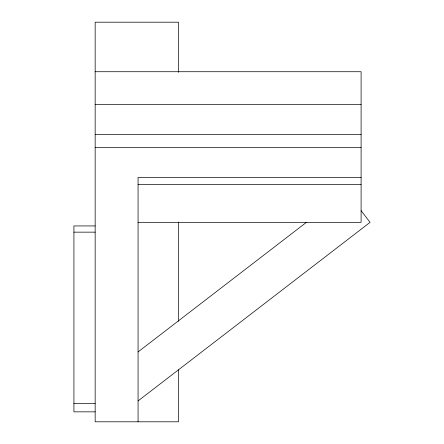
<?xml version="1.0" encoding="UTF-8"?>
<svg xmlns="http://www.w3.org/2000/svg" width="444" height="444" viewBox="0 0 444 444"><rect width="100%" height="100%" fill="white"/><g stroke="black" fill="none" stroke-linecap="round" stroke-linejoin="round"><path stroke-width="0.67" d="M138.067 351.92L306.41 222.35M138.067 400.926L370.08 222.35L361.1 210.684M95.16 71.723L361.1 71.723L361.1 222.35L138.067 222.35M95.16 104.401L361.1 104.401M95.16 134.354L361.1 134.354M95.16 147.63L361.1 147.63M361.1 177.422L138.067 177.422L138.067 421.8M138.067 184.515L361.1 184.515M95.16 225.935L73.92 225.935L73.92 411.843L95.16 411.843M73.92 232.151L95.16 232.151M73.92 403.38L95.16 403.38M178.544 72.333L178.544 22.2L95.16 22.2L95.16 421.8L178.544 421.8L178.544 369.769M178.544 222L178.544 321.384"/></g></svg>
